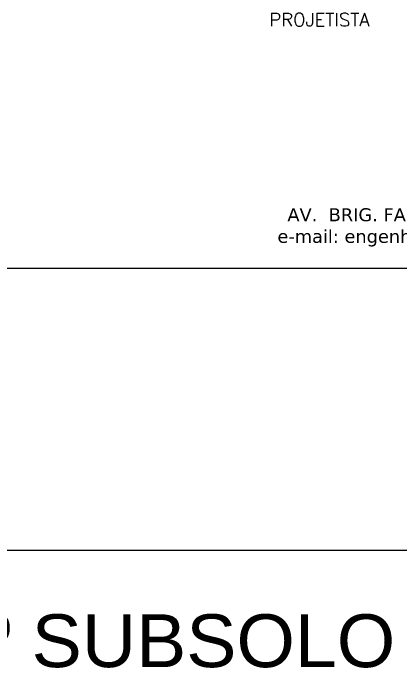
# Model space of a CAD drawing. Header units: millimetres. Extents: x -4137 to 5508, y -2380 to 3650.
# Drawn here: x 4901.5 to 5121.9, y -2020.9 to -1649.2 of the extents above; entities that cross this region are included whole.
import ezdxf

# ---------------------------------------------------------------- set-up
doc = ezdxf.new("R2010")
doc.units = ezdxf.units.MM
doc.header["$LTSCALE"] = 50
doc.layers.add('CARIMBO', color=7, linetype='Continuous')
doc.layers.add('F-LOGO', color=7, linetype='Continuous')
doc.styles.add('Graphite Light Narrow', font='')
doc.styles.add('STYLE3', font='simplex.shx')
doc.styles.add('TITULO DESENHO', font='arial.ttf', dxfattribs={"width": 1.02})
doc.styles.get('Graphite Light Narrow').set_extended_font_data('Graphite Light Narrow')

# ---------------------------------------------------------------- blocks, each defined once
blk = doc.blocks.new('LOGO_CP')
at = {"layer": 'F-LOGO', "color": 1, "insert": (-131.02, -43.4), "char_height": 6.192, "width": 358.7696, "attachment_point": 1, "style": 'Graphite Light Narrow'}
blk.add_mtext('\\pi33.832;{\\fVerdana|b0|i0|c0|p34;AV.  BRIG. FARIA LIMA, 1853 - 4º ANDAR - SP   F:+55 (11) 3813-6855\\P\\pi29.068;e-mail: engenharia@claudiopuga.com.br  -  site:www.claudiopuga.com.br}', dxfattribs=at)

msp = doc.modelspace()

# ---------------------------------------------------------------- linework, layer by layer
at = {"layer": 'CARIMBO', "color": 6}
for p, q in [((5460.107, -1794.276), (4610.107, -1794.276)), ((5247.72, -1954.276), (4610.107, -1954.276))]:
    msp.add_line(p, q, dxfattribs=at)

# ---------------------------------------------------------------- block references
at = {"layer": 'F-LOGO', "xscale": 1.188858461142835, "yscale": 1.188858461142835, "zscale": 1.188858461142835}
msp.add_blockref('LOGO_CP', (5172.934, -1708.412), dxfattribs=at)

# ---------------------------------------------------------------- texts
at = {"layer": 'CARIMBO', "color": 2, "style": 'STYLE3'}
msp.add_text('PROJETISTA', height=7.5, dxfattribs=at).set_placement((5047.146, -1656.719))
at = {"layer": 'CARIMBO', "color": 5, "style": 'TITULO DESENHO', "width": 1.02}
msp.add_text('FORMA DO 5º SUBSOLO', height=30, dxfattribs=at).set_placement((4618.582, -2020.488))

doc.saveas('drawing.dxf')
